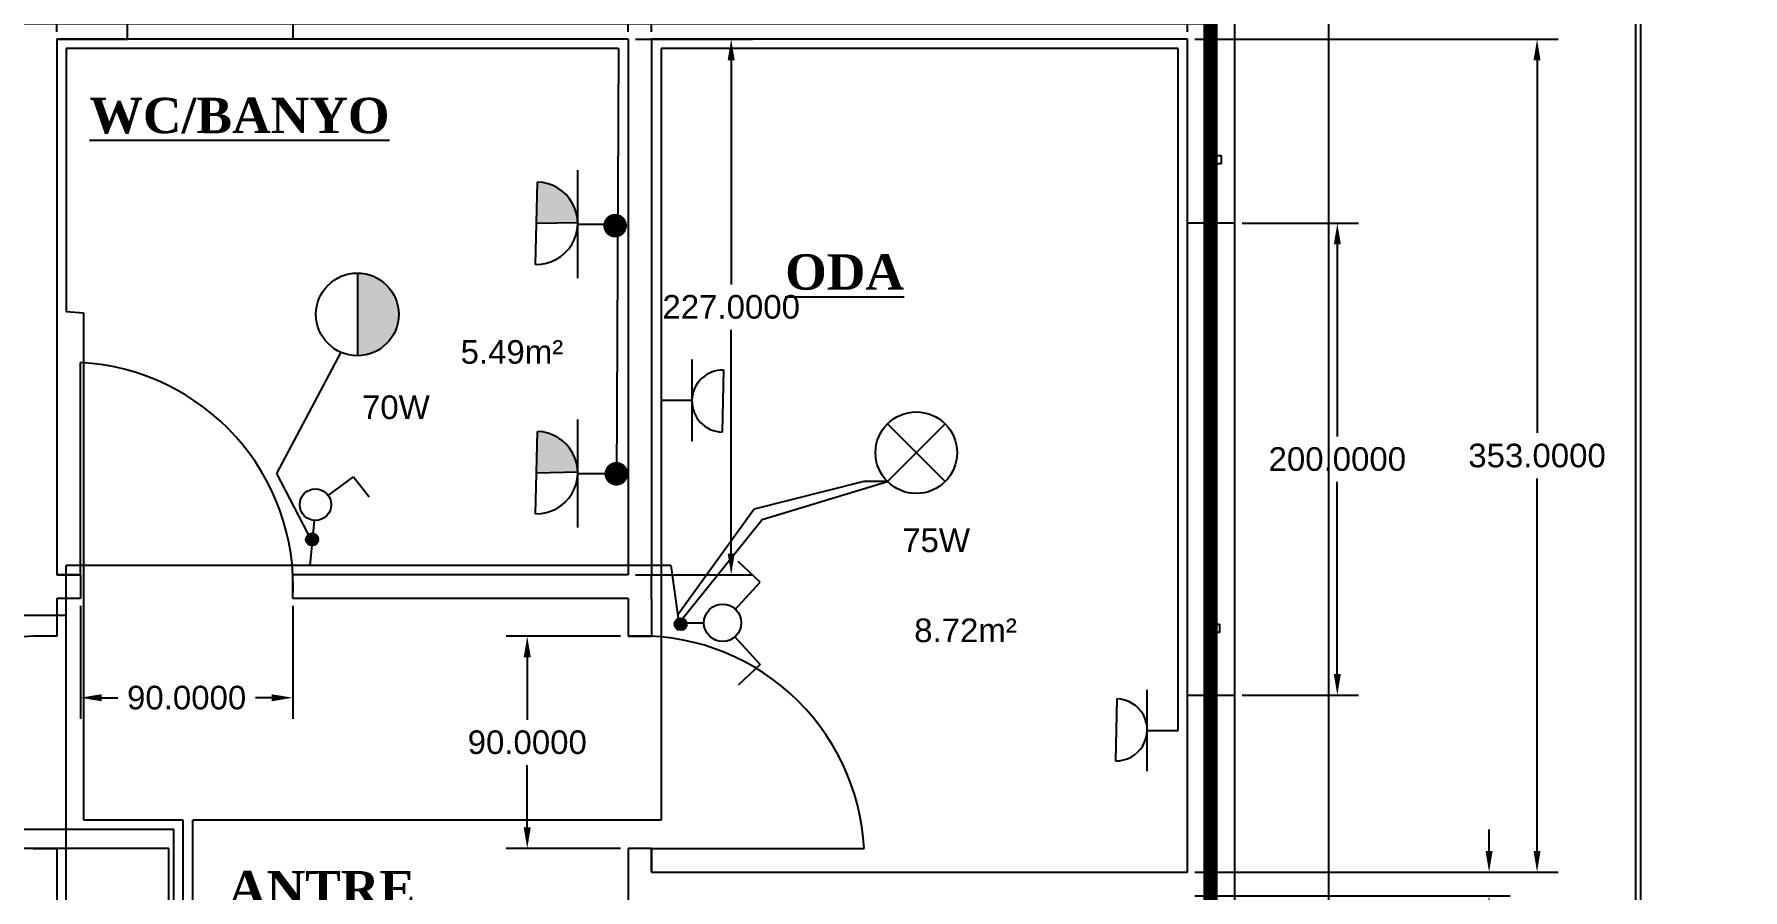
# Model space of a CAD drawing. Header units: millimetres. Extents: x 50 to 5784, y -13 to 1597.
# Drawn here: x 1821 to 2545, y 775 to 1137 of the extents above; entities that cross this region are included whole.
import ezdxf

# ---------------------------------------------------------------- set-up
doc = ezdxf.new("R2010")
doc.units = ezdxf.units.MM
doc.header["$MEASUREMENT"] = 0
doc.linetypes.add('ACAD_ISO02W100', pattern=[15, 12, -3])
for name, color, linetype in [('aydınlatma', 21, 'Continuous'), ('kapılar', 241, 'Continuous'), ('Layer4', 230, 'Continuous'), ('mimari proje', 2, 'Continuous'), ('oda isimleri', 191, 'Continuous'), ('priz', 91, 'Continuous'), ('semboller', 7, 'Continuous'), ('topraklama', 97, 'ACAD_ISO02W100'), ('tv', 211, 'Continuous'), ('ölçekler', 241, 'Continuous')]:
    doc.layers.add(name, color=color, linetype=linetype)
doc.styles.get("Standard").update_dxf_attribs({"font": 'Arial.ttf'})
doc.dimstyles.get("Standard").update_dxf_attribs({"dimtxt": 0.2, "dimasz": 0.18, "dimexe": 0.18, "dimexo": 0.0625, "dimgap": 0.09, "dimtad": 0, "dimtih": 1, "dimtoh": 1, "dimdec": 4, "dimzin": 0, "dimdsep": 46, "dimtxsty": 'Standard', "dimcen": 0.09, "dimadec": 0, "dimazin": 0, "dimtfac": 1, "dimtdec": 4, "dimtofl": 0, "dimtmove": 0, "dimatfit": 3, "dimfxl": 1, "dimtolj": 1, "dimtzin": 0, "dimarcsym": 0})

# ---------------------------------------------------------------- blocks, each defined once
blk = doc.blocks.new('*D5')
at = {"layer": 'Defpoints', "color": 0, "ltscale": 10, "transparency": 16777216}
for p in [(2309.58, 1221.47), (2082.58, 1135.17), (2309.58, 1135.17)]:
    blk.add_point(p, dxfattribs=at)
at = {"layer": 'ölçekler', "color": 0, "lineweight": -2, "ltscale": 10, "transparency": 16777216}
for p, q in [((2082.58, 1138.29), (2082.58, 1230.47)), ((2309.58, 1138.29), (2309.58, 1230.47)), ((2091.58, 1221.47), (2162.99, 1221.47)), ((2300.58, 1221.47), (2229.17, 1221.47))]:
    blk.add_line(p, q, dxfattribs=at)
at = {"layer": 'ölçekler', "color": 0, "ltscale": 10, "transparency": 16777216}
for points in [[(2091.58, 1222.97), (2091.58, 1219.97), (2082.58, 1221.47)], [(2300.58, 1222.97), (2300.58, 1219.97), (2309.58, 1221.47)]]:
    blk.add_solid(points, dxfattribs=at)
at = {"layer": 'ölçekler', "color": 0, "ltscale": 10, "transparency": 16777216, "insert": (2196.08, 1221.47), "char_height": 10, "attachment_point": 5}
blk.add_mtext('\\A1;227.0000', dxfattribs=at)
blk = doc.blocks.new('*D6')
at = {"layer": 'Defpoints', "color": 0, "transparency": 16777216}
for p in [(2329.58, 1155.17), (2329.58, 273.17), (2501.54, 273.17)]:
    blk.add_point(p, dxfattribs=at)
at = {"layer": 'ölçekler', "color": 0, "lineweight": -2, "transparency": 16777216}
for p, q in [((2332.7, 1155.17), (2510.54, 1155.17)), ((2501.54, 1146.17), (2501.54, 723.77)), ((2501.54, 282.17), (2501.54, 704.56)), ((2332.7, 273.17), (2510.54, 273.17))]:
    blk.add_line(p, q, dxfattribs=at)
at = {"layer": 'ölçekler', "color": 0, "transparency": 16777216}
for points in [[(2500.04, 1146.17), (2503.04, 1146.17), (2501.54, 1155.17)], [(2500.04, 282.17), (2503.04, 282.17), (2501.54, 273.17)]]:
    blk.add_solid(points, dxfattribs=at)
at = {"layer": 'ölçekler', "color": 0, "transparency": 16777216, "insert": (2501.54, 714.17), "char_height": 10, "attachment_point": 5}
blk.add_mtext('\\A1;882.0000', dxfattribs=at)
blk = doc.blocks.new('*D7')
at = {"layer": 'Defpoints', "color": 0, "transparency": 16777216}
for p in [(2309.58, 1135.17), (2309.58, 782.17), (2457.68, 782.17)]:
    blk.add_point(p, dxfattribs=at)
at = {"layer": 'ölçekler', "color": 0, "lineweight": -2, "transparency": 16777216}
for p, q in [((2312.7, 1135.17), (2466.68, 1135.17)), ((2457.68, 1126.17), (2457.68, 968.28)), ((2457.68, 791.17), (2457.68, 949.06)), ((2312.7, 782.17), (2466.68, 782.17))]:
    blk.add_line(p, q, dxfattribs=at)
at = {"layer": 'ölçekler', "color": 0, "transparency": 16777216}
for points in [[(2456.18, 1126.17), (2459.18, 1126.17), (2457.68, 1135.17)], [(2456.18, 791.17), (2459.18, 791.17), (2457.68, 782.17)]]:
    blk.add_solid(points, dxfattribs=at)
at = {"layer": 'ölçekler', "color": 0, "transparency": 16777216, "insert": (2457.68, 958.67), "char_height": 10, "attachment_point": 5}
blk.add_mtext('\\A1;353.0000', dxfattribs=at)
blk = doc.blocks.new('*D8')
at = {"layer": 'Defpoints', "color": 0, "transparency": 16777216}
for p in [(2309.58, 782.17), (2309.58, 772.17), (2437.36, 772.17)]:
    blk.add_point(p, dxfattribs=at)
at = {"layer": 'ölçekler', "color": 0, "lineweight": -2, "transparency": 16777216}
for p, q in [((2437.36, 791.17), (2437.36, 800.17)), ((2312.7, 782.17), (2446.36, 782.17)), ((2312.7, 772.17), (2446.36, 772.17)), ((2437.36, 763.17), (2437.36, 754.17)), ((2437.36, 754.17), (2428.36, 754.17))]:
    blk.add_line(p, q, dxfattribs=at)
at = {"layer": 'ölçekler', "color": 0, "transparency": 16777216}
for points in [[(2435.86, 791.17), (2438.86, 791.17), (2437.36, 782.17)], [(2435.86, 763.17), (2438.86, 763.17), (2437.36, 772.17)]]:
    blk.add_solid(points, dxfattribs=at)
at = {"layer": 'ölçekler', "color": 0, "transparency": 16777216, "insert": (2399.7, 754.17), "char_height": 10, "attachment_point": 5}
blk.add_mtext('\\A1;10.0000', dxfattribs=at)
blk = doc.blocks.new('*D12')
at = {"layer": 'Defpoints', "color": 0, "transparency": 16777216}
for p in [(2329.58, 1057.17), (2329.58, 857.17), (2373.07, 857.17)]:
    blk.add_point(p, dxfattribs=at)
at = {"layer": 'ölçekler', "color": 0, "lineweight": -2, "transparency": 16777216}
for p, q in [((2332.7, 1057.17), (2382.07, 1057.17)), ((2373.07, 1048.17), (2373.07, 966.77)), ((2373.07, 866.17), (2373.07, 947.56)), ((2332.7, 857.17), (2382.07, 857.17))]:
    blk.add_line(p, q, dxfattribs=at)
at = {"layer": 'ölçekler', "color": 0, "transparency": 16777216}
for points in [[(2371.57, 1048.17), (2374.57, 1048.17), (2373.07, 1057.17)], [(2371.57, 866.17), (2374.57, 866.17), (2373.07, 857.17)]]:
    blk.add_solid(points, dxfattribs=at)
at = {"layer": 'ölçekler', "color": 0, "transparency": 16777216, "insert": (2373.07, 957.17), "char_height": 10, "attachment_point": 5}
blk.add_mtext('\\A1;200.0000', dxfattribs=at)
blk = doc.blocks.new('*D13')
at = {"layer": 'Defpoints', "color": 0, "transparency": 16777216}
for p in [(1840.58, 898.17), (1930.58, 898.17), (1840.58, 856.08)]:
    blk.add_point(p, dxfattribs=at)
at = {"layer": 'ölçekler', "color": 0, "lineweight": -2, "transparency": 16777216}
for p, q in [((1840.58, 895.04), (1840.58, 847.08)), ((1930.58, 895.04), (1930.58, 847.08)), ((1849.58, 856.08), (1856.46, 856.08)), ((1921.58, 856.08), (1914.7, 856.08))]:
    blk.add_line(p, q, dxfattribs=at)
at = {"layer": 'ölçekler', "color": 0, "transparency": 16777216}
for points in [[(1849.58, 857.58), (1849.58, 854.58), (1840.58, 856.08)], [(1921.58, 857.58), (1921.58, 854.58), (1930.58, 856.08)]]:
    blk.add_solid(points, dxfattribs=at)
at = {"layer": 'ölçekler', "color": 0, "transparency": 16777216, "insert": (1885.58, 856.08), "char_height": 10, "attachment_point": 5}
blk.add_mtext('\\A1;90.0000', dxfattribs=at)
blk = doc.blocks.new('*D20')
at = {"layer": 'Defpoints', "color": 0, "transparency": 16777216}
for p in [(2072.58, 1218.07), (1830.58, 1135.17), (2072.58, 1135.17)]:
    blk.add_point(p, dxfattribs=at)
at = {"layer": 'ölçekler', "color": 0, "lineweight": -2, "transparency": 16777216}
for p, q in [((1830.58, 1138.29), (1830.58, 1227.07)), ((2072.58, 1138.29), (2072.58, 1227.07)), ((1839.58, 1218.07), (1918.49, 1218.07)), ((2063.58, 1218.07), (1984.67, 1218.07))]:
    blk.add_line(p, q, dxfattribs=at)
at = {"layer": 'ölçekler', "color": 0, "transparency": 16777216}
for points in [[(1839.58, 1219.57), (1839.58, 1216.57), (1830.58, 1218.07)], [(2063.58, 1219.57), (2063.58, 1216.57), (2072.58, 1218.07)]]:
    blk.add_solid(points, dxfattribs=at)
at = {"layer": 'ölçekler', "color": 0, "transparency": 16777216, "insert": (1951.58, 1218.07), "char_height": 10, "attachment_point": 5}
blk.add_mtext('\\A1;242.0000', dxfattribs=at)
blk = doc.blocks.new('*D21')
at = {"layer": 'Defpoints', "color": 0, "transparency": 16777216}
for p in [(2072.58, 1135.17), (2072.58, 908.17), (2116.29, 908.17)]:
    blk.add_point(p, dxfattribs=at)
at = {"layer": 'ölçekler', "color": 0, "lineweight": -2, "transparency": 16777216}
for p, q in [((2075.7, 1135.17), (2125.29, 1135.17)), ((2116.29, 1126.17), (2116.29, 1031.27)), ((2116.29, 917.17), (2116.29, 1012.06)), ((2075.7, 908.17), (2125.29, 908.17))]:
    blk.add_line(p, q, dxfattribs=at)
at = {"layer": 'ölçekler', "color": 0, "transparency": 16777216}
for points in [[(2114.79, 1126.17), (2117.79, 1126.17), (2116.29, 1135.17)], [(2114.79, 917.17), (2117.79, 917.17), (2116.29, 908.17)]]:
    blk.add_solid(points, dxfattribs=at)
at = {"layer": 'ölçekler', "color": 0, "transparency": 16777216, "insert": (2116.29, 1021.67), "char_height": 10, "attachment_point": 5}
blk.add_mtext('\\A1;227.0000', dxfattribs=at)
blk = doc.blocks.new('*D27')
at = {"layer": 'Defpoints', "color": 0, "transparency": 16777216}
for p in [(2072.58, 882.17), (2029.89, 792.17), (2072.58, 792.17)]:
    blk.add_point(p, dxfattribs=at)
at = {"layer": 'ölçekler', "color": 0, "lineweight": -2, "transparency": 16777216}
for p, q in [((2069.45, 882.17), (2020.89, 882.17)), ((2029.89, 873.17), (2029.89, 846.77)), ((2029.89, 801.17), (2029.89, 827.56)), ((2069.45, 792.17), (2020.89, 792.17))]:
    blk.add_line(p, q, dxfattribs=at)
at = {"layer": 'ölçekler', "color": 0, "transparency": 16777216}
for points in [[(2028.39, 873.17), (2031.39, 873.17), (2029.89, 882.17)], [(2028.39, 801.17), (2031.39, 801.17), (2029.89, 792.17)]]:
    blk.add_solid(points, dxfattribs=at)
at = {"layer": 'ölçekler', "color": 0, "transparency": 16777216, "insert": (2029.89, 837.17), "char_height": 10, "attachment_point": 5}
blk.add_mtext('\\A1;90.0000', dxfattribs=at)
blk = doc.blocks.new('buat')
at = {"layer": 'semboller'}
h = blk.add_hatch(color=256, dxfattribs=at)
h.dxf.hatch_style = 1
h.paths.add_polyline_path([(0.71, 0.14, 1), (-1.29, 0.14, 1)])
blk.add_circle((-0.29, 0.14), 1, dxfattribs=at)
blk = doc.blocks.new('buatlı anahtar')
at = {"layer": 'semboller'}
for p, q in [((-2.92, 19.61), (7.69, 21.42)), ((-0.95, 6.39), (-2.92, 19.61)), ((5.66, -3.76), (13.08, -8.7))]:
    blk.add_line(p, q, dxfattribs=at)
blk.add_circle((-0.03, -0.2), 6.68, dxfattribs=at)
at = {"layer": 'aydınlatma', "xscale": 2.586972472869093, "yscale": 2.586972472869093, "zscale": 2.586972472869093}
blk.add_blockref('buat', (13.08, -8.7), dxfattribs=at)
blk = doc.blocks.new('buatlı komütatör')
at = {"layer": 'semboller'}
for p, q in [((-15.99, 17.81), (-6.71, 26.56)), ((-5.37, 6.05), (-15.99, 17.81)), ((7.82, 0.37), (18.38, 0.37)), ((-5.37, -5.36), (-15.99, -17.11)), ((-15.99, -17.11), (-6.71, -25.86))]:
    blk.add_line(p, q, dxfattribs=at)
blk.add_circle((-0.13, 0.15), 7.92, dxfattribs=at)
at = {"layer": 'aydınlatma', "xscale": 2.586972472869093, "yscale": 2.586972472869093, "zscale": 2.586972472869093}
blk.add_blockref('buat', (18.38, 0.37), dxfattribs=at)
blk = doc.blocks.new('bir faz priz')
at = {"layer": 'semboller'}
for p, q in [((0, 6.56), (0, -6.56)), ((0, 0), (-4.97, 0))]:
    blk.add_line(p, q, dxfattribs=at)
blk.add_arc((5, -0.11), 5, 88.7887, 268.7887, dxfattribs=at)
blk = doc.blocks.new('etanj priz')
at = {"layer": 'semboller'}
h = blk.add_hatch(color=256, dxfattribs=at)
h.dxf.hatch_style = 1
h.paths.add_polyline_path([(5, -0.11), (0, -0.21, 0.401883), (4.89, -5.1)])
blk.add_line((5, -0.11), (0, -0.21), dxfattribs=at)
at = {"layer": 'aydınlatma'}
blk.add_blockref('bir faz priz', (0, 0), dxfattribs=at)
blk = doc.blocks.new('priz buat')
at = {"layer": 'priz', "const_width": 5}
blk.add_lwpolyline([(-2.59, 0, 1), (2.41, 0, 1)], format="xyb", close=True, dxfattribs=at)

msp = doc.modelspace()

# ---------------------------------------------------------------- hatches: boundary and pattern name
at = {"layer": 'semboller'}
h = msp.add_hatch(color=256, dxfattribs=at)
h.dxf.hatch_style = 1
h.paths.add_polyline_path([(1957.90016, 1001.01937, 0.414213562), (1975.41749, 1018.5367, 0.414213562), (1957.90016, 1036.05402)])

# ---------------------------------------------------------------- linework, layer by layer
at = {"layer": 'aydınlatma'}
for p, q in [((1923.74808, 951.05468), (1950.95402, 1002.2229)), ((1938.76461, 922.36337), (1923.74808, 951.05468)), ((2172.4594, 947.6818), (2126.06552, 935.9847)), ((2129.35976, 931.59426), (2182.47653, 947.6818)), ((2182.47653, 947.6818), (2172.4594, 947.6818)), ((2126.06552, 935.9847), (2093.64724, 891.20966)), ((2094.13975, 887.62635), (2129.35976, 931.59426)), ((1938.76461, 922.36337), (1937.72404, 912.16746)), ((1834.57998, 871.06163), (1834.57998, 912.16746)), ((2090.76668, 912.16746), (1834.57998, 912.16746)), ((2090.76668, 912.16746), (2094.13975, 887.62635)), ((1834.57998, 890.87851), (1806.52745, 890.87851)), ((1834.57998, 777.16746), (1834.57998, 871.06163)), ((1834.57998, 672.16746), (1834.57998, 777.16746))]:
    msp.add_line(p, q, dxfattribs=at)
at = {"layer": 'kapılar'}
for p, q in [((1840.57998, 908.16746), (1840.57998, 998.16746)), ((1878, 792.16746), (1730.57998, 792.16746)), ((2082.57998, 792.16746), (2172.57998, 792.16746))]:
    msp.add_line(p, q, dxfattribs=at)
for centre, start, end in [((1835.57998, 903.16746), 356.9872125, 86.9872125), ((1825.57998, 787.16746), 86.9872125, 176.9872125), ((2077.57998, 787.16746), 3.0127875, 93.0127875)]:
    msp.add_arc(centre, 95.13149, start, end, dxfattribs=at)
at = {"layer": 'Layer4', "ltscale": 10}
for points in [[(2499.47472, 1597.35318), (3829.61151, 1597.35318), (3829.61151, 228.68), (2499.47472, 228.68)], [(1403.14201, 1180.38156), (2369.30379, 1180.38156), (2369.30379, 228.68), (1403.14201, 228.68)]]:
    msp.add_lwpolyline(points, close=True, dxfattribs=at)
at = {"layer": 'mimari proje'}
for p, q in [((1860.57998, 1135.16746), (1860.57998, 1155.16746)), ((1930.57998, 1155.16746), (1930.57998, 1135.16746)), ((2329.57998, 273.16746), (2329.57998, 1155.16746)), ((1830.57998, 1135.16746), (1830.57998, 908.16746)), ((2072.57998, 1135.16746), (1830.57998, 1135.16746)), ((1830.57998, 1135.16746), (1860.57998, 1135.16746)), ((2072.57998, 1135.16746), (2072.57998, 908.16746)), ((2309.57998, 1135.16746), (2082.57998, 1135.16746)), ((2082.57998, 1135.16746), (2082.57998, 908.16746)), ((2309.57998, 908.16746), (2309.57998, 1135.16746)), ((2329.57998, 1057.16746), (2309.57998, 1057.16746)), ((2319.57998, 1057.16746), (2319.57998, 857.16746)), ((2329.57998, 857.16746), (2329.57998, 1057.16746)), ((2329.57998, 1057.16746), (2329.57998, 1057.16746)), ((1830.57998, 908.16746), (1840.57998, 908.16746)), ((1840.57998, 908.16746), (1830.57998, 908.16746)), ((1840.57998, 908.16746), (1840.57998, 898.16746)), ((2072.57998, 908.16746), (1930.57998, 908.16746)), ((1930.57998, 898.16746), (1930.57998, 908.16746)), ((2082.57998, 898.16746), (2082.57998, 908.16746)), ((2309.57998, 898.16746), (2309.57998, 908.16746)), ((1830.57998, 898.16746), (1830.57998, 882.16746)), ((1840.57998, 898.16746), (1830.57998, 898.16746)), ((2072.57998, 898.16746), (1930.57998, 898.16746)), ((2072.57998, 898.16746), (2072.57998, 882.16746)), ((2082.57998, 898.16746), (2082.57998, 882.16746)), ((2309.57998, 782.16746), (2309.57998, 898.16746)), ((1830.57998, 882.16746), (1820.57998, 882.16746)), ((2072.57998, 882.16746), (2072.57998, 882.16746)), ((2072.57998, 882.16746), (2082.57998, 882.16746)), ((2309.57998, 782.16746), (2309.57998, 857.16746)), ((2309.57998, 782.16746), (2309.57998, 857.16746)), ((2309.57998, 857.16746), (2329.57998, 857.16746)), ((1820.57998, 792.16746), (1830.57998, 792.16746)), ((1830.57998, 792.16746), (1830.57998, 762.16746)), ((2082.57998, 792.16746), (2072.57998, 792.16746)), ((2072.57998, 792.16746), (2072.57998, 630.16746)), ((2082.57998, 782.16746), (2082.57998, 792.16746)), ((2082.57998, 792.16746), (2082.57998, 782.16746)), ((2082.57998, 782.16746), (2309.57998, 782.16746))]:
    msp.add_line(p, q, dxfattribs=at)
at = {"layer": 'priz'}
for p, q in [((1834.57998, 1131.16746), (1834.57998, 1019.66746)), ((2068.57998, 1131.16746), (1834.57998, 1131.16746)), ((2068.57998, 1131.16746), (2067.64266, 948.49384)), ((2086.57998, 1131.16746), (2086.57998, 804.2381)), ((2305.57998, 1131.16746), (2086.57998, 1131.16746)), ((2305.57998, 908.16746), (2305.57998, 1131.16746)), ((1842.06487, 1019.03917), (1834.57998, 1019.66746)), ((1842.06487, 804.2381), (1842.06487, 1019.03917)), ((2305.57998, 898.16746), (2305.57998, 908.16746)), ((2305.57998, 842.16746), (2305.57998, 898.16746)), ((1884.16274, 804.2381), (1842.06487, 804.2381)), ((1884.16274, 697.11103), (1884.16274, 804.2381)), ((1888.16274, 697.11103), (1888.16274, 804.2381)), ((2086.57998, 804.2381), (1888.16274, 804.2381)), ((1880.16274, 800.2381), (1816.57998, 800.2381)), ((1880.16274, 697.11103), (1880.16274, 800.2381))]:
    msp.add_line(p, q, dxfattribs=at)
at = {"layer": 'semboller'}
for p, q in [((2033.442, 1039.73098), (2034.17947, 1074.60839)), ((1958.15173, 1000.76791), (1958.15173, 1035.80256)), ((2113.06251, 994.97895), (2112.50669, 968.69281)), ((2182.47653, 972.12132), (2206.91605, 947.6818)), ((2182.47653, 947.6818), (2206.91605, 972.12132)), ((2033.442, 934.01034), (2034.17947, 968.88775)), ((2279.65327, 855.58844), (2279.09745, 829.3023))]:
    msp.add_line(p, q, dxfattribs=at)
for centre, radius in [((1957.90016, 1018.5367), 17.51733), ((2194.69629, 959.90156), 17.28135)]:
    msp.add_circle(centre, radius, dxfattribs=at)
at = {"layer": 'topraklama', "ltscale": 10, "const_width": 6}
msp.add_lwpolyline([(1456.46244, 1144.32976), (2319.35982, 1144.32976), (2319.35982, 281.90624), (1945.5123, 281.90624)], dxfattribs=at)
at = {"layer": 'topraklama', "ltscale": 10}
for points in [[(2320.90135, 1085.90313), (2323.90135, 1085.90313), (2323.90135, 1082.40313), (2320.90135, 1082.40313)], [(2320.14889, 887.25562), (2323.14889, 887.25562), (2323.14889, 883.75562), (2320.14889, 883.75562)]]:
    msp.add_lwpolyline(points, close=True, dxfattribs=at)
at = {"layer": 'tv', "ltscale": 10}
msp.add_line((1878, 599.18991), (1878, 792.16746), dxfattribs=at)

# ---------------------------------------------------------------- block references
at = {"layer": 'aydınlatma', "xscale": 2.629201554488943, "yscale": 2.629201554488943, "zscale": 2.629201554488943}
msp.add_blockref('bir faz priz', (2099.64153, 982.11379), dxfattribs=at)
at = {"layer": 'aydınlatma'}
for name, p, rotation in [('buatlı anahtar', (1940.35928, 937.98867), 297.7973311512566), ('buatlı komütatör', (2112.51885, 887.99556), 180)]:
    msp.add_blockref(name, p, dxfattribs=dict(at, rotation=rotation))
at = {"layer": 'aydınlatma', "xscale": 2.629201554488943, "yscale": 2.629201554488943, "zscale": 2.629201554488943, "rotation": 180}
msp.add_blockref('bir faz priz', (2292.51843, 842.16746), dxfattribs=at)
at = {"layer": 'priz'}
for p in [(2067.20888, 1056.14802), (2067.73578, 950.99384)]:
    msp.add_blockref('priz buat', p, dxfattribs=at)
at = {"layer": 'semboller', "xscale": 3.488520362526471, "yscale": 3.488520362526471, "zscale": 3.488520362526471, "rotation": 180}
for p in [(2051.24944, 1056.80095), (2051.24944, 951.08031)]:
    msp.add_blockref('etanj priz', p, dxfattribs=at)

# ---------------------------------------------------------------- texts
at = {"layer": 'oda isimleri', "char_height": 15, "attachment_point": 1}
for s, insert in [('{\\fTimes New Roman|b1|i0|c162|p0;\\LWC/BANYO}', (1844.4003, 1110.34433)), ('{\\fTimes New Roman|b1|i0|c162|p0;\\LODA}', (2139.15153, 1044.02571)), ('{\\fTimes New Roman|b1|i0|c162|p0;\\LANTRE}', (1903.10599, 782.63858))]:
    msp.add_mtext_dynamic_manual_height_columns(s, width=229.4132673, gutter_width=1, heights=[0], dxfattribs=dict(at, insert=insert))
at = {"layer": 'semboller', "char_height": 10, "attachment_point": 1}
for s, width, insert in [('5.49m²', 28.8860661, (2001.65479, 1007.63369)), ('70W', 14.3463495, (1959.87296, 984.19627)), ('75W', 14.3463495, (2188.73229, 927.80421)), ('8.72m²', 28.8860661, (2193.8097, 889.64645))]:
    msp.add_mtext_dynamic_manual_height_columns(s, width=width, gutter_width=50, heights=[0], dxfattribs=dict(at, insert=insert))

# ---------------------------------------------------------------- dimensions: what is measured, and where the dimension line sits
at = {"layer": 'ölçekler'}
for base, p1, p2, picture, middle in [((2072.57998, 1218.06511), (1830.57998, 1135.16746), (2072.57998, 1135.16746), '*D20', (1951.57998, 1218.06511)), ((1840.57998, 856.07507), (1930.57998, 898.16746), (1840.57998, 898.16746), '*D13', (1885.57998, 856.07507))]:
    dim = msp.add_linear_dim(base=base, p1=p1, p2=p2, dimstyle='Standard', override={"dimscale": 50}, dxfattribs=at)
    dim.commit()
    dim.dimension.update_dxf_attribs({"geometry": picture, "text_midpoint": middle})
at = {"layer": 'ölçekler', "ltscale": 10}
dim = msp.add_linear_dim(base=(2309.57998, 1221.4735), p1=(2082.57998, 1135.16746), p2=(2309.57998, 1135.16746), dimstyle='Standard', override={"dimscale": 50}, dxfattribs=at)
dim.commit()
dim.dimension.update_dxf_attribs({"geometry": '*D5', "text_midpoint": (2196.07998, 1221.4735)})
at = {"layer": 'ölçekler'}
for base, p1, p2, picture, middle in [((2501.54221, 273.16746), (2329.57998, 1155.16746), (2329.57998, 273.16746), '*D6', (2501.54221, 714.16746)), ((2116.29108, 908.16746), (2072.57998, 1135.16746), (2072.57998, 908.16746), '*D21', (2116.29108, 1021.66746)), ((2457.67575, 782.16746), (2309.57998, 1135.16746), (2309.57998, 782.16746), '*D7', (2457.67575, 958.66746)), ((2373.0735, 857.16746), (2329.57998, 1057.16746), (2329.57998, 857.16746), '*D12', (2373.0735, 957.16746)), ((2029.89224, 792.16746), (2072.57998, 882.16746), (2072.57998, 792.16746), '*D27', (2029.89224, 837.16746)), ((2437.35586, 772.16746), (2309.57998, 782.16746), (2309.57998, 772.16746), '*D8', (2399.7017, 754.16746))]:
    dim = msp.add_linear_dim(base=base, p1=p1, p2=p2, angle=90, dimstyle='Standard', override={"dimscale": 50}, dxfattribs=at)
    dim.commit()
    dim.dimension.update_dxf_attribs({"geometry": picture, "text_midpoint": middle})

doc.saveas('drawing.dxf')
